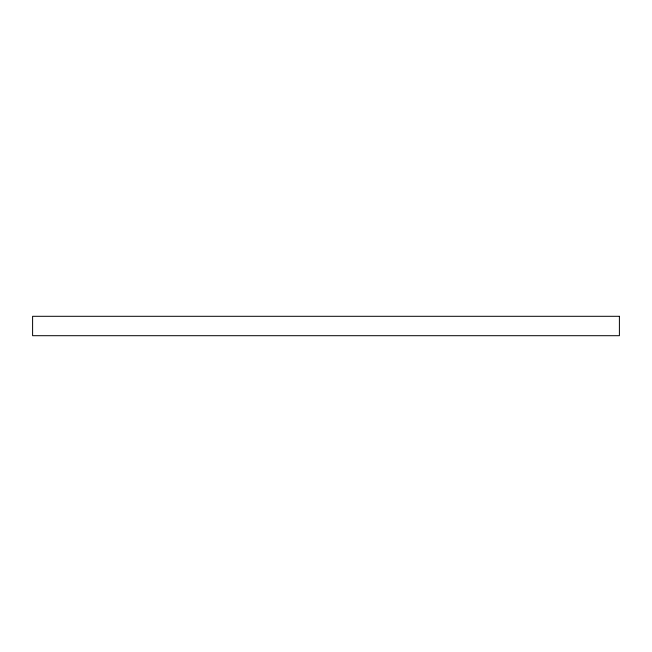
<?xml version="1.0" encoding="UTF-8"?>
<svg xmlns="http://www.w3.org/2000/svg" width="652" height="652" viewBox="0 0 652 652"><rect width="100%" height="100%" fill="white"/><g stroke="black" fill="none" stroke-linecap="round" stroke-linejoin="round"><path stroke-width="0.98" d="M619.4 316.301L32.6 316.301L32.6 335.698L619.4 335.698L619.4 316.301"/></g></svg>
